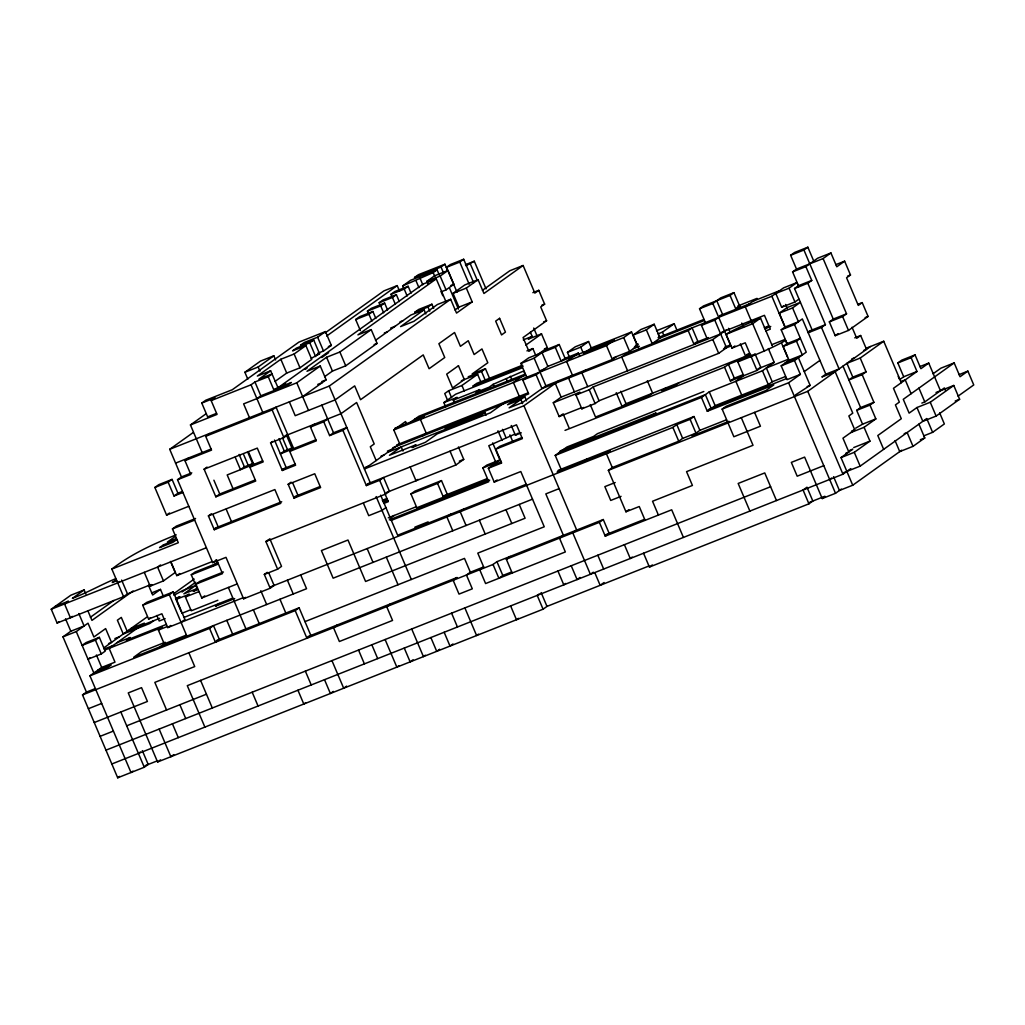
<?xml version="1.0" encoding="UTF-8"?>
<svg xmlns="http://www.w3.org/2000/svg" width="1025" height="1025" viewBox="0 0 1025 1025"><rect width="100%" height="100%" fill="white"/><g stroke="black" fill="none" stroke-linecap="round" stroke-linejoin="round"><path stroke-width="1.5" d="M216.518 413.37L207.652 416.88L201.784 403.068L205.705 400.262L232.291 389.731L298.877 342.132L325.463 331.588L331.331 345.399L323.503 351.011L317.583 353.343M247.807 379.173L244.873 372.267L260.542 361.069L273.842 355.803L275.597 359.942M202.168 452.576L190.445 424.952L217.031 414.407L211.163 400.596L215.083 397.803L201.784 403.068M244.873 372.267L258.172 367.001L273.842 355.803M274.943 381.479L286.705 373.074L299.992 367.808L311.741 359.403L305.886 345.592L294.124 353.997L280.837 359.262L257.339 376.06L270.626 370.794L278.031 387.732M190.445 424.952L206.115 413.754M211.163 400.596L251.035 384.798L254.956 381.992L268.255 376.726L272.163 373.92L258.877 379.186L270.626 370.794M305.886 345.592L292.586 350.857L296.507 348.064L309.793 342.786L313.714 339.993L319.582 353.804L311.228 358.366M313.714 339.993L300.428 345.258L304.335 342.465L317.635 337.187L325.463 331.588M325.168 332.882L383.927 290.882L397.213 285.603L399.558 291.138M326.706 336.008L397.213 285.603M268.819 573.013L274.098 585.454L270.177 588.248L243.591 598.792L226 557.344L212.713 562.61L177.53 479.726L181.451 476.933L169.714 449.296L193.225 432.499M360.364 330.588L355.675 319.544L359.583 316.738L372.882 311.472L375.816 318.378M368.59 313.906L367.424 311.139L371.332 308.346L384.631 303.067L387.565 309.986M380.339 305.501L379.173 302.747L383.094 299.941L396.38 294.675L399.314 301.581M392.101 297.109L390.922 294.342L394.843 291.536L408.129 286.27L411.063 293.176M403.85 288.704L402.671 285.937L410.512 280.338L437.098 269.806L439.443 275.328M355.675 319.544L368.962 314.278L372.882 311.472M367.424 311.139L380.711 305.873L384.631 303.067M379.173 302.747L392.46 297.468L396.38 294.675M390.922 294.342L404.222 289.076L408.129 286.27M402.671 285.937L433.178 272.599L437.098 269.806M256.903 398.61L260.824 395.804L287.41 385.272L291.331 382.466L273.598 389.5M444.927 264.207L418.341 274.738L414.42 277.544L441.006 267L444.927 264.207L447.861 271.113M177.53 479.726L190.817 474.46L184.961 460.648L211.547 450.103L205.679 436.291L209.6 433.498M428.053 284.092L426.887 281.337L434.715 275.738L448.015 270.472L453.87 284.284L446.042 289.883L441.608 291.638M457.022 292.202L446.464 267.333L450.385 264.54L463.684 259.261L473.653 282.746M281.644 386.22L285.565 383.427M305.155 369.423L307.103 368.026M321.799 357.52L328.653 352.626M324.605 376.688L332.446 371.088L345.732 365.81L377.072 343.413L371.204 329.602L339.877 351.998L326.578 357.264L306.988 371.268L320.287 366.002L326.155 379.814L302.644 396.611M446.234 302.349L436.266 278.864L357.917 334.868L371.204 329.602M426.887 281.337L440.173 276.071L448.015 270.472M446.464 267.333L459.764 262.067L463.684 259.261M184.961 460.648L188.869 457.842M249.472 417.688L243.617 403.876L296.789 382.799L320.287 366.002M188.741 506.312L166.588 515.088L154.865 487.464L158.773 484.671L172.072 479.393L177.94 493.217L174.019 496.01L168.151 482.198L172.072 479.393M465.952 265.77L474.293 261.221L486.029 288.845M205.679 436.291L272.137 409.949L276.058 407.156L293.65 448.591L289.729 451.397L295.597 465.209L282.311 470.475L270.574 442.851L272.535 441.455M375.534 340.287L410.782 315.085L424.081 309.806L425.836 313.957M424.081 309.806L400.583 326.616L413.869 321.35L437.368 304.54L450.667 299.274L456.535 313.086L472.192 301.888L466.337 288.076L478.086 279.671L483.954 293.483L523.122 265.488L534.845 293.112L538.766 290.318L544.634 304.13L540.713 306.936L546.581 320.748L523.07 337.545L528.938 351.357L532.859 348.564L535.78 355.47M431.909 304.207L418.623 309.486L414.702 312.279L428.002 307.013L431.909 304.207L433.678 308.358M248.498 451.974L253.777 464.402L249.857 467.195L255.725 481.02L215.839 496.817L204.116 469.194L207.05 467.093M454.985 309.96L458.905 307.154L453.037 293.342L464.799 284.937L478.086 279.671M169.714 449.296L329.23 386.079L450.667 299.274M166.588 515.088L169.522 513M482.403 290.357L509.822 270.754L523.122 265.488M270.574 442.851L283.874 437.585L287.794 434.779M253.265 463.351L244.398 466.875L240.478 469.668L235.199 457.24M151.123 584.532L127.497 593.898L123.577 596.691L57.118 623.033L51.25 609.222L70.84 595.217L84.127 589.952L85.882 594.103M289.729 451.397L316.315 440.852L310.46 427.041L314.38 424.248M123.577 596.691L111.853 569.067C131.303 553.987 153.481 543.929 176.198 534.832M84.127 589.952L72.378 598.357C87.279 592.668 100.975 584.788 115.658 578.702M215.839 496.817L219.76 494.024L255.212 479.969M111.853 569.067L178.312 542.725L172.456 528.913L176.364 526.107L195.57 518.496M310.46 427.041L323.746 421.775L327.667 418.969M293.137 447.553L284.271 451.064L280.363 453.857L315.803 439.815M175.237 536.459L167.395 542.058L176.262 538.548M116.171 579.753L112.25 582.546L116.683 580.791M57.118 623.033L59.078 621.637M208.408 515.908L274.879 489.566L280.735 503.377L214.276 529.72L208.408 515.908L211.355 513.807M117.708 582.879L119.669 581.482M72.365 616.371L70.405 617.768L64.537 603.956L68.457 601.15L55.171 606.416M329.614 435.587L333.535 432.793L346.822 427.515L342.901 430.321L329.614 435.587L323.746 421.775M282.311 470.475L286.218 467.682L274.495 440.045M160.528 564.967L157.594 567.068L163.462 580.893L150.162 586.159L144.294 572.347M142.334 750.646L148.202 764.458L144.282 767.251L117.696 777.796L82.513 694.912L86.433 692.106L62.973 636.845L70.815 631.246L84.101 625.98L78.823 613.552M90.392 617.255L113.903 600.445M214.276 529.72L218.197 526.914L212.918 514.486M62.973 636.845L76.273 631.579L88.022 623.187L93.89 636.999L105.639 628.594L111.507 642.406L108.547 643.585M133.071 590.977L91.943 620.381L87.83 610.708M288.166 484.287L314.752 473.755L320.62 487.567L294.034 498.112L288.166 484.287L291.113 482.186M150.162 586.159L152.123 584.762M163.462 580.893L175.211 572.488L170.522 561.431M170.88 561.803L176.748 575.614L179.683 573.513M163.411 596.307L160.477 589.388L152.648 595L148.535 585.326M243.079 597.742L167.754 627.595L161.886 613.783L148.599 619.049L142.731 605.237L146.652 602.444L173.238 591.899L184.961 619.536L181.053 622.329M294.034 498.112L297.955 495.306L292.676 482.877M99.348 637.332L86.049 642.598L82.128 645.391L95.428 640.125L99.348 637.332L105.203 651.144L101.296 653.937L87.996 659.216L89.957 657.807M559.189 380.544L523.929 405.746L364.413 468.963L399.673 443.761L393.805 429.949L405.554 421.544L406.733 424.312M481.122 382.568L477.612 374.279L461.942 385.477L448.643 390.743L444.735 393.549L447.656 400.455M197.658 589.631L193.225 591.387L197.146 588.581L191.278 574.769L195.198 571.976L217.351 563.186M212.713 562.61L216.634 559.817L222.489 573.628L195.903 584.16L201.771 597.985L237.223 583.93M142.731 605.237L169.317 594.705L173.238 591.899M411.012 421.877L418.853 416.278L525.197 374.125L513.435 382.53L519.303 396.342M468.233 376.752L481.519 371.473L485.44 368.68L489.553 378.353M530.386 332.215L532.142 336.367L528.234 339.16L541.52 333.894L547.388 347.706L536.613 355.406M173.609 593.783L194.173 579.074M211.803 566.479L217.684 562.277M445.657 406.758L443.889 402.607L455.651 394.215L522.109 367.873M525.851 345.092L541.52 333.894M103.666 648.005L146.754 617.204M182.014 592.014L195.724 582.213M195.903 584.16L199.824 581.367L223.45 572.001M454.447 402.902L453.268 400.147L457.188 397.341L443.889 402.607M148.599 619.049L150.56 617.652M181.297 611.887L176.018 599.458L179.939 596.653L175.506 598.408M217.838 600.266L191.252 610.798L185.397 596.986L189.317 594.18L176.018 599.458M153.75 620.676L149.842 623.469L123.256 634.014L117.388 620.189L121.309 617.396L127.164 631.208L159.669 618.331M270.177 588.248L264.322 574.436L277.608 569.17L265.885 541.533L268.819 539.445M392.793 447.733L528.682 393.882L522.814 380.057L526.735 377.264L520.867 363.452L528.708 357.853L555.294 347.308L559.214 344.515L565.07 358.327L561.149 361.12L555.294 347.308M525.415 375.137L523.647 370.999L493.153 384.337L489.232 387.143L475.933 392.408L479.854 389.602L453.268 400.147M422.338 436.022L426.259 433.229L420.391 419.404L424.312 416.611L394.766 428.322M520.867 363.452L534.166 358.173L545.915 349.781L559.214 344.515M132.955 771.12L130.995 772.517L89.944 675.821L101.693 667.429L114.992 662.15L109.124 648.338L144.384 623.136L131.085 628.415M201.771 597.985L204.705 595.884M160.323 646.685L164.243 643.879L158.375 630.067L162.296 627.262L104.691 650.093M448.924 425.49L445.004 428.283L484.889 412.486L486.055 415.24M167.754 627.595L170.688 625.493M342.901 430.321L366.361 485.581L370.281 482.775L329.23 386.079M458.303 423.018L462.211 420.224M366.361 485.581L379.66 480.302L383.568 477.509L389.436 491.321L385.515 494.127L265.885 541.533M522.814 380.057L536.113 374.791L547.863 366.399L614.321 340.057L606.493 345.656L393.805 429.949M569.208 356.533L567.453 352.395L575.281 346.796L588.581 341.53L591.502 348.436M484.889 412.486L480.968 415.279L387.924 452.166M219.388 603.392L215.468 606.198L234.674 598.587M567.453 352.395L580.739 347.129L588.581 341.53M264.322 574.436L267.256 572.334M506.017 401.608L490.347 412.819L437.175 433.882L425.426 442.287L412.127 447.553L416.048 444.76L389.462 455.292L401.211 446.9L402.966 451.038M579.535 355.816L578.369 353.061L566.607 361.453L572.475 375.265L568.555 378.071L574.423 391.883M277.608 569.17L281.529 566.364L269.806 538.74M515.383 399.148L507.554 404.747L520.841 399.481L522.609 403.619M526.517 400.826L524.762 396.675L509.092 407.873L522.391 402.607L545.889 385.81L612.361 359.468L616.268 356.662M243.591 598.792L245.552 597.383M209.574 628.402L213.495 625.609L219.363 639.421L215.442 642.227L209.574 628.402L89.944 675.821M417.982 479.38L416.022 480.789L410.154 466.977M385.925 507.606L382.005 510.399L368.718 515.678L363.439 503.237M631.541 331.985L591.656 347.782L583.827 353.394L623.7 337.584L631.541 331.985L637.396 345.797L629.568 351.396L613.322 357.84M487.721 479.649L416.829 507.747L410.974 493.935L414.882 491.142L441.468 480.597L447.336 494.409L443.415 497.215L437.56 483.403L441.468 480.597M638.947 348.923L633.078 335.111L640.907 329.512L654.206 324.246L660.074 338.058L652.233 343.657L646.365 329.845L654.206 324.246M585.775 369.999L581.854 372.805L587.722 386.617M386.476 492.487L455.894 464.978L463.736 459.379L458.457 446.951M390.243 518.291L394.164 515.485M581.316 407.783L559.163 416.573L553.295 402.748L561.136 397.149L720.639 333.932M495.818 462.288L488.784 445.708L514.845 434.126M559.112 488.63L545.825 493.896L563.404 535.332L559.496 538.138L565.352 551.95L485.594 583.558L479.738 569.746L483.659 566.953L477.791 553.128L544.249 526.786L520.803 471.538L494.217 482.07L488.348 468.258L501.648 462.993L495.78 449.168L499.7 446.375L521.853 437.598M511.257 425.503L515.37 435.177L518.304 433.075M658.012 333.881L662.445 332.126L674.194 323.733L677.128 330.639M716.757 300.697L722.612 314.521L714.784 320.12L726.507 347.744L718.679 353.343L599.036 400.762L595.115 403.568L581.828 408.834L575.96 395.022L579.881 392.216L553.295 402.748M707.353 339.198L701.484 325.386L705.405 322.58L699.537 308.768L703.457 305.975L730.043 295.431L733.964 292.637L739.819 306.449L735.912 309.243L730.043 295.431M575.96 395.022L589.26 389.743L593.18 386.95L712.811 339.531L726.52 329.73M699.537 308.768L712.836 303.502L720.665 297.903L733.964 292.637M391.268 520.38L488.758 481.737L482.89 467.925L486.811 465.119L500.097 459.853L501.276 462.621M559.163 416.573L562.097 414.472M488.348 468.258L492.269 465.452L501.123 461.942M500.097 459.853L496.19 462.659L482.89 467.925M830.929 252.957L823.101 258.556L846.548 313.817L833.261 319.082L829.34 321.876L835.208 335.688L848.495 330.422L868.085 316.43L862.217 302.606L858.297 305.412L846.573 277.788L850.494 274.982L844.626 261.17L836.797 266.769L830.929 252.957L817.642 258.223L805.881 266.628L811.749 280.44L807.828 283.233L825.42 324.682L821.499 327.475L808.212 332.753L812.133 329.947L794.542 288.512L798.449 285.706L792.594 271.894L796.515 269.088L790.647 255.276L794.567 252.483L807.854 247.204L813.722 261.016M295.2 610.605L299.121 607.812L310.844 635.436L306.923 638.242L295.2 610.605L82.513 694.912M688.198 330.652L692.118 327.859L697.974 341.671L694.053 344.464L688.198 330.652L541.969 388.603L536.113 374.791M581.828 408.834L583.789 407.425M790.647 255.276L803.933 250.01L807.854 247.204M494.217 482.07L497.151 479.969M450.821 514.153L446.9 516.959L452.768 530.771M464.12 508.887L460.199 511.693L466.067 525.505M627.595 370.807L621.727 356.995L625.647 354.202L771.863 296.238L783.625 287.846L796.912 282.58L798.667 286.718M750.095 354.535L626.032 403.709L622.111 406.502L616.243 392.69M138.413 753.439L140.374 752.043M645.109 520.341L639.254 506.529L625.955 511.795L608.363 470.347L612.284 467.554L606.416 453.742L610.336 450.936L557.164 472.012L561.085 469.207L555.217 455.395L566.966 447.002L593.552 436.458L597.472 433.665L703.816 391.512M798.859 299.185L794.939 301.991L781.652 307.257L775.784 293.445L789.083 288.179L796.912 282.58M752.081 354.996L728.455 364.362L724.534 367.155L730.402 380.98L756.988 370.435L745.265 342.811L731.965 348.077L726.097 334.265C737.001 327.833 748.891 323.208 760.524 318.122L772.248 345.758M726.097 334.265L752.683 323.721L760.524 318.122M117.696 777.796L119.656 776.386M665.904 387.898L661.996 390.704L675.283 385.438L679.203 382.632M781.652 307.257L783.613 305.86M337.43 624.904L333.509 627.697L339.377 641.509L392.549 620.445L386.681 606.621L390.602 603.827M779.269 313.189L787.11 307.59L800.397 302.324L792.568 307.923L779.269 313.189L785.137 327.001L781.217 329.807L787.085 343.618L783.164 346.412L789.032 360.236L781.204 365.835L787.059 379.647L800.358 374.381L794.49 360.557L806.239 352.164L794.516 324.528L802.344 318.929L825.804 374.189L821.883 376.995L835.183 371.716L852.774 413.165L848.854 415.971L854.722 429.782L842.96 438.175L848.828 451.987L845.881 453.165M731.965 348.077L734.899 345.976M94.249 722.535L147.421 701.459L141.553 687.647L128.253 692.913L157.581 761.985L160.515 759.884M173.802 754.618L170.868 756.719L159.144 729.095M583.75 461.468L587.671 458.675M652.182 415.714L656.103 412.921L560.098 450.962M741.728 395.125L735.86 381.3L743.689 375.701L737.833 361.889L749.582 353.497L746.623 354.663M751.12 356.623L755.041 353.817L760.909 367.642L756.988 370.435M737.833 361.889C754.054 355.329 770.416 349.051 785.547 340.479L787.303 344.631M555.217 455.395L701.446 397.444L709.274 391.845L762.446 370.768L774.195 362.363L768.34 348.551M730.402 380.98L734.323 378.174L743.176 374.663M483.659 566.953L470.36 572.219L466.439 575.012L472.307 588.824L459.008 594.103L453.153 580.278L457.073 577.485L307.897 636.615M269.665 587.21L672.887 427.399L676.795 424.593L690.094 419.327L694.015 416.522L699.87 430.333L692.042 435.945L728.967 421.301M783.164 346.412L796.463 341.146L800.384 338.352L787.085 343.618M204.885 727.097L187.293 685.661L493.025 564.48L496.946 561.674L603.289 519.534L609.158 533.346L605.237 536.139L599.369 522.327L603.289 519.534M701.446 397.444L707.301 411.256L715.142 405.657L768.314 384.58L772.222 381.787L785.522 376.508M829.34 321.876L842.627 316.61L846.548 313.817M305.757 702.637L303.797 704.034L297.929 690.222M512.18 573.026L506.324 559.214L510.245 556.408M754.592 412.396L760.447 426.208L733.862 436.752L722.138 409.116L726.059 406.323L765.931 390.512L773.772 384.913L707.301 411.256M612.284 467.554L678.742 441.211L682.663 438.405L695.962 433.139L690.094 419.327M333.317 691.401L330.383 693.489L324.515 679.678M835.208 335.688L838.142 333.599M346.617 686.122L343.683 688.223L331.946 660.6M511.667 571.976L502.814 575.486L498.893 578.292L493.025 564.48M722.138 409.116L788.597 382.773L800.358 374.381M804.266 371.575L819.936 360.377M398.802 665.75L396.842 667.147L385.118 639.523M863.562 350.486L866.522 349.32L860.654 335.508L856.733 338.301L852.044 327.257M413.075 659.78L410.141 661.881L404.273 648.069M625.955 511.795L628.902 509.694M425.388 655.218L423.428 656.615L411.704 628.991M439.661 649.248L436.727 651.349L430.859 637.537M785.112 363.029L798.411 357.763L810.134 385.387L795.426 394.958M452.96 643.982L450.013 646.083L444.158 632.258M608.363 470.347L807.764 391.319L870.43 346.527M860.218 358.058L866.087 371.87L862.166 374.663L848.879 379.942L852.8 377.136L846.932 363.324L860.218 358.058L883.729 341.248L901.321 382.697M478.56 634.142L476.599 635.538L464.876 607.915M539.163 593.988L537.202 595.384L543.071 609.196L157.581 761.985M565.749 583.443L563.788 584.852L557.933 571.028M518.445 618.331L516.485 619.741L510.617 605.916M580.022 577.472L577.088 579.573L571.22 565.762M593.321 572.206L590.374 574.308L572.783 532.872L576.703 530.066L523.929 405.746M543.071 609.196L546.991 606.403L648.902 566.005M899.771 379.558L903.691 376.764L897.836 362.952L901.744 360.147L915.043 354.881L920.898 368.692L928.74 363.093L940.463 390.717M632.22 557.1L630.26 558.51L624.392 544.685M897.836 362.952L911.123 357.687L915.043 354.881M604.071 582.52L600.163 585.326L594.884 572.885M855.683 428.155L862.55 424.183L856.682 410.359L860.603 407.566L873.902 402.3L862.166 374.663M856.682 410.359L869.982 405.093L873.902 402.3M911.123 357.687L916.991 371.498L893.48 388.296L899.348 402.107L895.427 404.913L901.295 418.725L877.797 435.523L883.652 449.334M643.546 553.231L649.414 567.056L652.348 564.954M933.058 373.779L940.899 368.18L954.185 362.914L960.053 376.726L967.882 371.127L973.75 384.939L958.08 396.137M850.801 432.576L864.088 427.31L875.85 418.905L869.982 405.093M954.185 362.914L903.268 399.314L909.124 413.126L916.965 407.527L930.252 402.248L953.762 385.451L959.618 399.263L936.12 416.073L922.82 421.339L916.965 407.527M833.568 476.676L839.424 490.488L852.723 485.222L841 457.598L852.749 449.193L849.789 450.359M841 457.598L854.286 452.32L869.956 441.122L864.088 427.31M921.847 403.094L924.793 401.928L944.384 387.924L945.55 390.692M829.648 479.469L831.608 478.073M111.84 763.984L842.947 474.203L850.776 468.604M843.908 472.576L860.154 466.144L926.741 418.533L932.609 432.345L923.743 435.868M808.93 503.826L812.838 501.033L806.983 487.208L803.062 490.014L808.93 503.826L649.414 567.056M823.78 465.657L797.194 476.202L791.338 462.39L804.625 457.112L822.217 498.56L825.163 496.459M822.217 498.56L835.516 493.294L841.384 489.092M852.723 485.222L901.692 450.218M895.043 440.571L899.732 451.615L913.019 446.349L924.768 437.957L918.913 424.132M932.609 432.345L944.358 423.953L939.669 412.896M465.44 264.732L474.293 261.221M436.266 278.864L422.966 284.13L274.111 390.538L268.255 376.726M450.923 285.45L453.87 284.284M453.037 293.342L466.337 288.076M328.372 346.578L331.331 345.399M316.623 354.97L319.582 353.804M399.993 321.85L402.953 320.684M390.692 328.038L395.112 326.283M384.324 333.048L387.283 331.882M458.905 307.154L472.192 301.888M374.125 344.579L377.072 343.413M532.859 292.663L538.766 290.318M321.722 381.569L326.155 379.814M317.801 384.375L322.234 382.62M541.674 305.296L544.634 304.13M175.582 463.121L211.035 449.065M543.622 321.914L546.581 320.748M523.288 339.877L532.142 336.367M154.865 487.464L168.151 482.198M181.451 476.933L191.79 472.833M284.835 435.945L340.966 413.703L356.623 402.505L374.215 443.953L370.307 446.746L376.162 460.558M204.116 469.194L257.288 448.117L263.143 461.929L249.857 467.195M526.94 350.896L532.859 348.564M485.44 368.68L472.153 373.946L487.823 362.748L481.955 348.936L474.127 354.535L468.258 340.723L460.417 346.322L454.562 332.51L438.892 343.708L444.748 357.52L429.091 368.718L423.222 354.906L360.544 399.712L354.688 385.887L335.098 399.891L295.213 415.702L289.358 401.89M461.365 380.723L477.612 374.279M177.94 493.217L182.36 491.449M544.429 348.884L547.388 347.706M174.019 496.01L182.873 492.5M262.631 460.891L227.191 474.934L233.047 488.746M522.558 365.195L476.779 383.337L472.858 386.143L523.07 366.232M281.798 469.437L295.085 464.158M565.07 358.327L578.369 353.061M414.933 419.084L525.71 375.176M539.509 370.947L543.942 369.192M796.515 269.088L823.101 258.556M633.078 335.111L646.365 329.845M792.594 271.894L805.881 266.628M656.474 330.755L674.194 323.733M835.759 264.681L844.626 261.17M635.41 345.335L638.357 344.169M172.456 528.913L194.609 520.123M634.449 346.963L637.396 345.797M658.076 337.597L703.868 319.454M737.833 305.988L757.039 298.377L745.29 306.782L751.146 320.594M633.488 348.602L639.395 346.258M660.074 338.058L704.38 320.492M736.873 307.615L739.819 306.449M753.119 301.183L779.705 290.639M719.665 315.687L749.198 303.977M396.713 444.927L528.17 392.831M798.449 285.706L811.749 280.44M701.484 325.386L714.784 320.12M794.542 288.512L807.828 283.233M387.399 451.115L391.832 449.36M511.475 401.941L524.762 396.675M381.044 456.138L384.003 454.959M847.534 276.148L850.494 274.982M365.374 467.336L368.334 466.157M215.237 528.093L281.708 501.75M294.995 496.472L320.108 486.529M695.027 342.837L708.313 337.571M721.613 332.305L764.445 315.328L770.3 329.14L765.867 330.896M51.25 609.222L206.332 547.76M367.322 483.954L516.498 424.824L522.366 438.636L495.78 449.168M764.33 327.769L768.763 326.001L764.842 328.807L770.749 326.463M724.521 347.283L730.428 344.951L712.836 303.502M723.56 348.91L730.94 345.989M785.137 327.001L798.437 321.735L792.568 307.923M515.37 435.177L521.277 432.832M781.217 329.807L794.516 324.528M459.303 461.135L463.736 459.379M857.784 304.361L862.217 302.606M176.748 575.614L212.201 561.572M191.278 574.769L217.864 564.237L216.108 560.086M771.735 344.708L785.035 339.442M382.325 500.303L386.758 498.547M809.173 331.113L825.42 324.682M151.61 592.911L160.477 589.388M382.838 501.34L387.271 499.585M383.35 502.391L387.783 500.636M565.018 430.385L724.534 367.155M383.863 503.429L388.296 501.673L384.785 493.384M410.974 493.935L437.56 483.403M865.126 317.596L868.085 316.43M173.968 595.282L182.309 590.72L195.608 585.454L183.859 593.847L197.146 588.581M757.949 368.808L774.195 362.363M185.397 596.986L198.683 591.72M388.257 517.83L416.317 506.709M442.903 496.164L487.208 478.611M788.52 359.186L766.367 367.962L772.222 381.787M789.032 360.236L802.319 354.958L796.463 341.146M389.282 519.918L489.719 480.11M559.137 452.602L705.354 394.638L711.222 408.463M781.204 365.835L794.49 360.557M854.748 337.853L860.654 335.508M114.903 638.562L119.336 636.807M165.127 618.664L159.208 621.009L156.863 615.474M181.886 613.27L190.74 609.76M116.965 642.739L130.252 637.473L126.331 640.266L166.217 624.468M104.178 649.056L113.045 645.545M183.936 617.447L232.675 598.126M708.262 409.628L786.547 378.597M865.997 348.282L883.729 341.248M414.856 527.17L428.155 521.892M558.125 470.385L694.015 416.522M158.375 630.067L167.242 626.557M526.145 484.3L397.649 535.229L380.647 495.178M851.813 358.891L854.76 357.725M825.804 374.189L839.091 368.923L821.499 327.475M807.175 386.566L810.134 385.387M165.204 642.252L141.578 651.618L133.737 657.217L306.552 588.722L300.684 574.91M699.87 430.333L726.456 419.802M97.785 670.222L111.072 664.956L107.151 667.762L93.864 673.028L76.273 631.579M164.243 643.879L186.396 635.103M532.526 499.162L333.138 578.19L321.402 550.566L347.988 540.021L365.579 581.47L525.095 518.24L519.239 504.428M852.8 377.136L866.087 371.87M86.433 692.106L95.299 688.595M216.403 640.587L299.121 607.812M615.192 482.532L604.852 486.632L610.721 500.443L621.06 496.343M919.873 366.604L928.74 363.093M903.691 376.764L916.991 371.498M900.808 381.646L905.242 379.891L911.097 393.715M304.976 621.624L464.492 558.407L470.36 572.219M88.381 708.723L101.667 703.457M959.028 374.637L967.882 371.127M506.324 559.214L599.369 522.327M936.03 392.472L953.762 385.451M862.55 424.183L875.85 418.905M851.762 430.948L854.722 429.782M604.724 535.101L644.597 519.291M100.104 736.347L113.403 731.081M126.69 725.815L206.448 694.207M605.237 536.139L671.695 509.797L683.432 537.433M955.197 401.018L959.618 399.263M853.71 447.566L869.956 441.122M105.972 750.159L770.608 486.734M904.204 433.703L907.163 432.537L913.019 446.349M920.348 439.712L924.768 437.957M145.243 765.624L157.068 760.947M809.891 502.199L824.664 496.343M930.252 402.248L936.12 416.073M918.938 388.103L924.793 401.928M898.233 376.431L899.412 379.199M842.627 316.61L848.495 330.422M803.933 250.01L833.261 319.082M843.011 366.117L860.603 407.566M789.083 288.179L794.939 301.991M854.286 452.32L860.154 466.144M785.573 304.451L787.328 308.602M771.863 296.238L785.355 328.013M807.764 391.319L842.947 474.203M781.627 343.285L787.495 357.097M788.597 382.773L835.516 493.294M752.683 323.721L764.419 351.357M750.774 320.223L751.953 322.99M762.446 370.768L768.314 384.58M741.767 323.067L743.535 327.206M740.383 343.862L745.662 356.29M728.48 328.333L730.236 332.472M728.455 364.362L734.323 378.174M712.811 339.531L718.679 353.343M741.293 417.662L753.016 445.298L686.558 471.641L692.426 485.453L652.541 501.251L658.409 515.075M776.476 500.546L764.752 472.922L738.167 483.454L749.89 511.091M709.274 391.845L715.142 405.657M662.445 332.126L664.2 336.277M658.524 334.932L659.703 337.686M676.795 424.593L682.663 438.405M672.887 427.399L678.742 441.211M647.339 380.736L652.618 393.164L648.697 395.97L595.525 417.047L590.246 404.606M623.7 337.584L629.568 351.396M606.493 345.656L612.361 359.468M620.753 391.281L626.032 403.709M580.739 347.129L583.084 352.651M593.18 386.95L599.036 400.762M589.26 389.743L595.115 403.568M533.717 328.038L537.241 336.328M555.268 383.337L561.136 397.149M541.994 352.574L547.863 366.399M563.071 413.767L568.939 427.579M534.166 358.173L545.889 385.81M597.806 555.23L603.674 569.042M470.385 264.014L477.419 280.594M510.36 376.265L512.116 380.416M459.764 262.067L469.143 284.168M506.44 379.071L507.618 381.825M493.153 384.337L494.319 387.104M441.006 267L443.364 272.535M449.655 288.371L458.457 309.089M509.912 434.843L512.833 441.749M481.519 371.473L485.632 381.146M440.173 276.071L446.042 289.883M502.468 429.36L505.991 437.637M433.178 272.599L434.933 276.75M441.019 291.574L442.774 295.713M497.971 430.769L502.071 440.442M492.692 442.915L500.315 460.866M419.891 277.877L422.812 284.783M461.942 385.477L464.287 390.999M428.002 307.013L429.757 311.152M415.971 280.671L418.905 287.577M505.94 509.694L511.808 523.519M541.123 592.578L546.991 606.403M448.643 390.743L451.577 397.649M404.222 289.076L407.143 295.982M392.46 297.468L395.394 304.374M450.039 451.167L455.894 464.978M479.354 520.239L485.222 534.051M496.946 561.674L502.814 575.486M380.711 305.873L383.645 312.779M368.962 314.278L371.896 321.184M451.589 613.181L457.445 626.993M339.877 351.998L345.732 365.81M379.66 480.302L385.515 494.127M326.578 357.264L332.446 371.088M317.635 337.187L323.503 351.011M376.137 496.587L411.32 579.471M309.793 342.786L315.662 356.61M321.799 405.157L333.535 432.793M386.31 557.113L398.033 584.75M294.124 353.997L299.992 367.808M296.789 382.799L308.512 410.423M367.142 548.567L373.01 562.379M280.837 359.262L286.705 373.074M258.172 367.001L259.927 371.14M286.385 434.959L292.24 448.771M272.137 409.949L283.874 437.585M371.832 644.789L377.687 658.601M282.464 437.765L287.743 450.193M254.956 381.992L260.824 395.804M279.005 438.636L284.271 451.064M251.035 384.798L262.772 412.422M358.532 650.055L364.4 663.88M247.614 451.871L252.88 464.312M243.694 454.677L248.383 465.722M239.12 454.434L244.398 466.875M287.397 580.176L293.252 594M279.966 599.266L285.821 613.078M305.36 671.132L311.228 684.943M213.892 480.2L219.76 494.024M226.205 509.22L231.483 521.648M260.811 590.72L266.667 604.532M253.38 609.798L259.235 623.61M228.357 587.44L245.949 628.889M226.794 620.343L232.649 634.155M252.188 692.208L258.057 706.02M169.317 594.705L186.909 636.141M188.856 652.758L194.724 666.57L154.839 682.381L166.575 710.005M200.58 680.382L212.316 708.019M179.862 704.739L185.73 718.551M121.629 580.073L127.497 593.898M172.431 723.817L178.299 737.628M95.428 640.125L101.296 653.937M96.414 654.988L101.693 667.429M120.835 712.003L144.282 767.251M65.536 618.818L70.815 631.246M163.475 544.864L159.567 547.658L172.853 542.392L176.774 539.586L163.475 544.864M499.598 318.314L495.677 321.12L501.545 334.932L505.453 332.126L499.598 318.314M458.457 365.733L446.695 374.138L452.563 387.95L464.312 379.545L458.457 365.733"/></g></svg>
